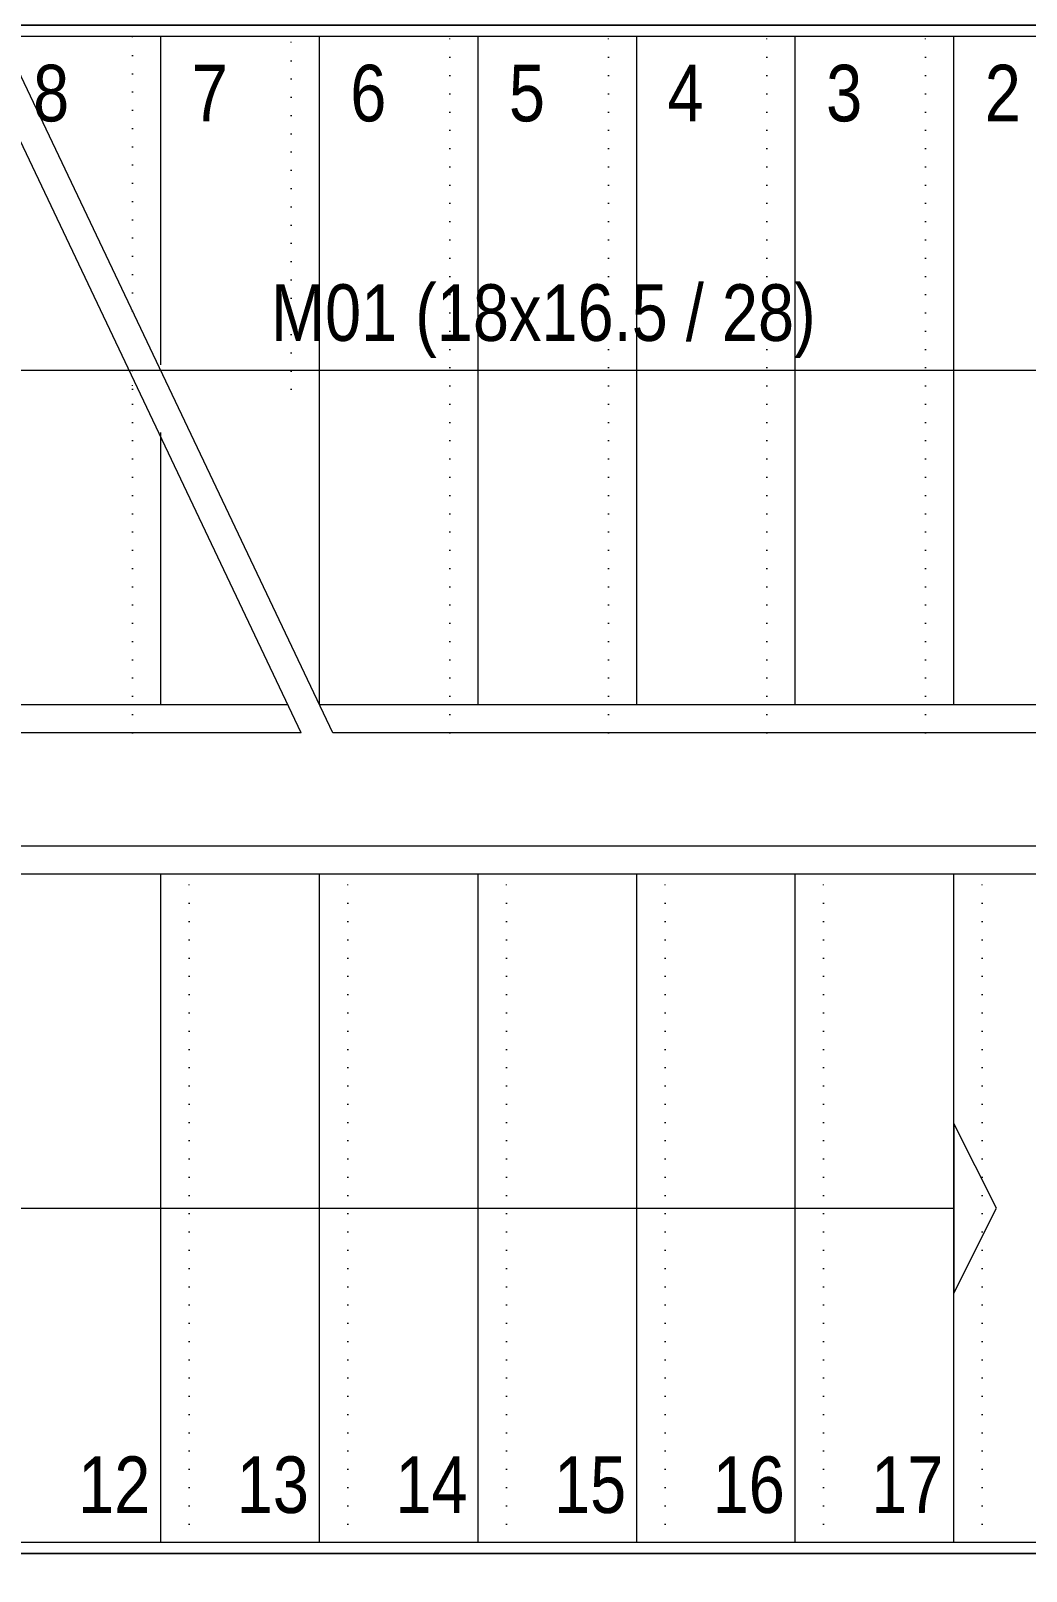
# Model space of a CAD drawing. Extents: x -1073 to 35213, y -1180 to 6950.
# Drawn here: x 9998.6 to 10174.3, y 3579.4 to 3851.5 of the extents above; entities that cross this region are included whole.
import ezdxf
from ezdxf.enums import TextEntityAlignment as Align

# ---------------------------------------------------------------- set-up
doc = ezdxf.new("R2010")
doc.units = 0
doc.header["$LTSCALE"] = 25
doc.linetypes.add('DOT2', pattern=[0.125, 0, -0.125])
doc.layers.get('0').update_dxf_attribs({"color": 9, "lineweight": 9})
for name, color, linetype, lineweight in [('01', 9, 'Continuous', 9), ('14', 9, 'Continuous', 9), ('19', 9, 'Continuous', 9), ('19D', 9, 'DOT2', 9), ('21', 9, 'Continuous', 9)]:
    doc.layers.add(name, color=color, linetype=linetype, lineweight=lineweight)
doc.styles.add('MuuM_TEXT-STANDART', font='ARIALN.TTF')

# ---------------------------------------------------------------- blocks, each defined once
blk = doc.blocks.new('0_arrowstairs')
blk.add_lwpolyline([(0, 0), (0, -30), (15, 0), (0, 30)], close=True)
blk = doc.blocks.new('*U542')
blk.add_lwpolyline([(0, 0), (0, 392)])
blk.add_circle((0, 0), 5)
at = {"rotation": 90}
blk.add_blockref('0_arrowstairs', (0, 392), dxfattribs=at)
blk = doc.blocks.new('*U543')
blk.add_lwpolyline([(0, 0), (0, 504)])
blk.add_circle((0, 0), 5)
at = {"rotation": 90}
blk.add_blockref('0_arrowstairs', (0, 504), dxfattribs=at)
blk = doc.blocks.new('merd.1.mekanik')
at = {"layer": '19', "linetype": 'Continuous'}
for points in [[(9324.71, 497.5), (9266.38, 620.5)], [(9330.3, 497.5), (9271.97, 620.5)], [(9299.97, 562.5), (9299.97, 620.5)], [(9327.97, 502.5), (9327.97, 620.5)], [(9355.97, 502.5), (9355.97, 620.5)], [(9383.97, 502.5), (9383.97, 620.5)], [(9411.97, 502.5), (9411.97, 620.5)], [(9439.97, 502.5), (9439.97, 620.5)], [(9299.97, 502.5), (9299.97, 550.52)], [(9324.71, 497.5), (9243.97, 497.5), (9243.97, 477.5), (9243.97, 477.5), (9518.97, 477.5), (9518.97, 492.5), (9523.97, 492.5), (9523.97, 472.5), (9518.97, 472.5), (9238.97, 472.5), (9238.97, 472.5), (9238.97, 502.5), (9322.38, 502.5)], [(9299.97, 354.5), (9299.97, 472.5)], [(9327.97, 354.5), (9327.97, 472.5)], [(9355.97, 354.5), (9355.97, 472.5)], [(9383.97, 354.5), (9383.97, 472.5)], [(9411.97, 354.5), (9411.97, 472.5)], [(9439.97, 354.5), (9439.97, 472.5)]]:
    blk.add_lwpolyline(points, dxfattribs=at)
at = {"layer": '19'}
for points in [[(9330.3, 497.5), (9271.97, 620.5)], [(9327.97, 502.5), (9523.97, 502.5), (9523.97, 502.5), (9523.97, 497.5), (9523.97, 497.5), (9330.3, 497.5)]]:
    blk.add_lwpolyline(points, dxfattribs=at)
at = {"layer": '19D'}
for points in [[(9294.97, 572), (9294.97, 620.5)], [(9322.97, 558.17), (9322.97, 620.5)], [(9350.97, 497.5), (9350.97, 620.5)], [(9378.97, 497.5), (9378.97, 620.5)], [(9406.97, 497.5), (9406.97, 620.5)], [(9434.97, 497.5), (9434.97, 620.5)], [(9294.97, 558.17), (9294.97, 563.5)], [(9294.97, 497.5), (9294.97, 560.22)], [(9304.97, 354.5), (9304.97, 472.5)], [(9332.97, 354.5), (9332.97, 472.5)], [(9360.97, 354.5), (9360.97, 472.5)], [(9388.97, 354.5), (9388.97, 472.5)], [(9416.97, 354.5), (9416.97, 472.5)], [(9444.97, 354.5), (9444.97, 472.5)]]:
    blk.add_lwpolyline(points, dxfattribs=at)
at = {"layer": '19', "xscale": 0.5, "yscale": 0.5, "zscale": 0.5}
for name, p, rotation in [('*U543', (9495.97, 561.5), 90), ('*U542', (9243.97, 413.5), 270)]:
    blk.add_blockref(name, p, dxfattribs=dict(at, rotation=rotation))
at = {"layer": '21', "style": 'MuuM_TEXT-STANDART'}
for s, p in [('8', (9283.78, 615.5)), ('7', (9311.78, 615.5)), ('6', (9339.78, 615.5)), ('5', (9367.78, 615.5)), ('4', (9395.78, 615.5)), ('3', (9423.78, 615.5)), ('2', (9451.78, 615.5)), ('M01 (18x16.5 / 28)', (9415.56, 576.72)), ('12', (9298.11, 369.67)), ('13', (9326.11, 369.67)), ('14', (9354.11, 369.67)), ('15', (9382.11, 369.67)), ('16', (9410.11, 369.67)), ('17', (9438.11, 369.67))]:
    blk.add_text(s, height=10, dxfattribs=at).set_placement(p, align=Align.TOP_RIGHT)

msp = doc.modelspace()

# ---------------------------------------------------------------- linework, layer by layer
at = {"layer": '01'}
for points in [[(10395.84, 3852.5), (9845.84, 3852.5), (9845.84, 3582.5), (10395.84, 3582.5), (10395.84, 3542.5), (9795.84, 3542.5), (9795.84, 3892.5), (10395.84, 3892.5)], [(10395.84, 3892.5), (9795.84, 3892.5), (9795.84, 3542.5), (10395.84, 3542.5), (10395.84, 3582.5), (9845.84, 3582.5), (9845.84, 3852.5), (10395.84, 3852.5)]]:
    msp.add_lwpolyline(points, close=True, dxfattribs=at)
at = {"layer": '14'}
msp.add_lwpolyline([(10378.84, 3850.5), (9847.84, 3850.5), (9847.84, 3584.5), (10378.84, 3584.5)], dxfattribs=at)

# ---------------------------------------------------------------- block references
msp.add_blockref('merd.1.mekanik', (721.61, 3230))

doc.saveas('drawing.dxf')
